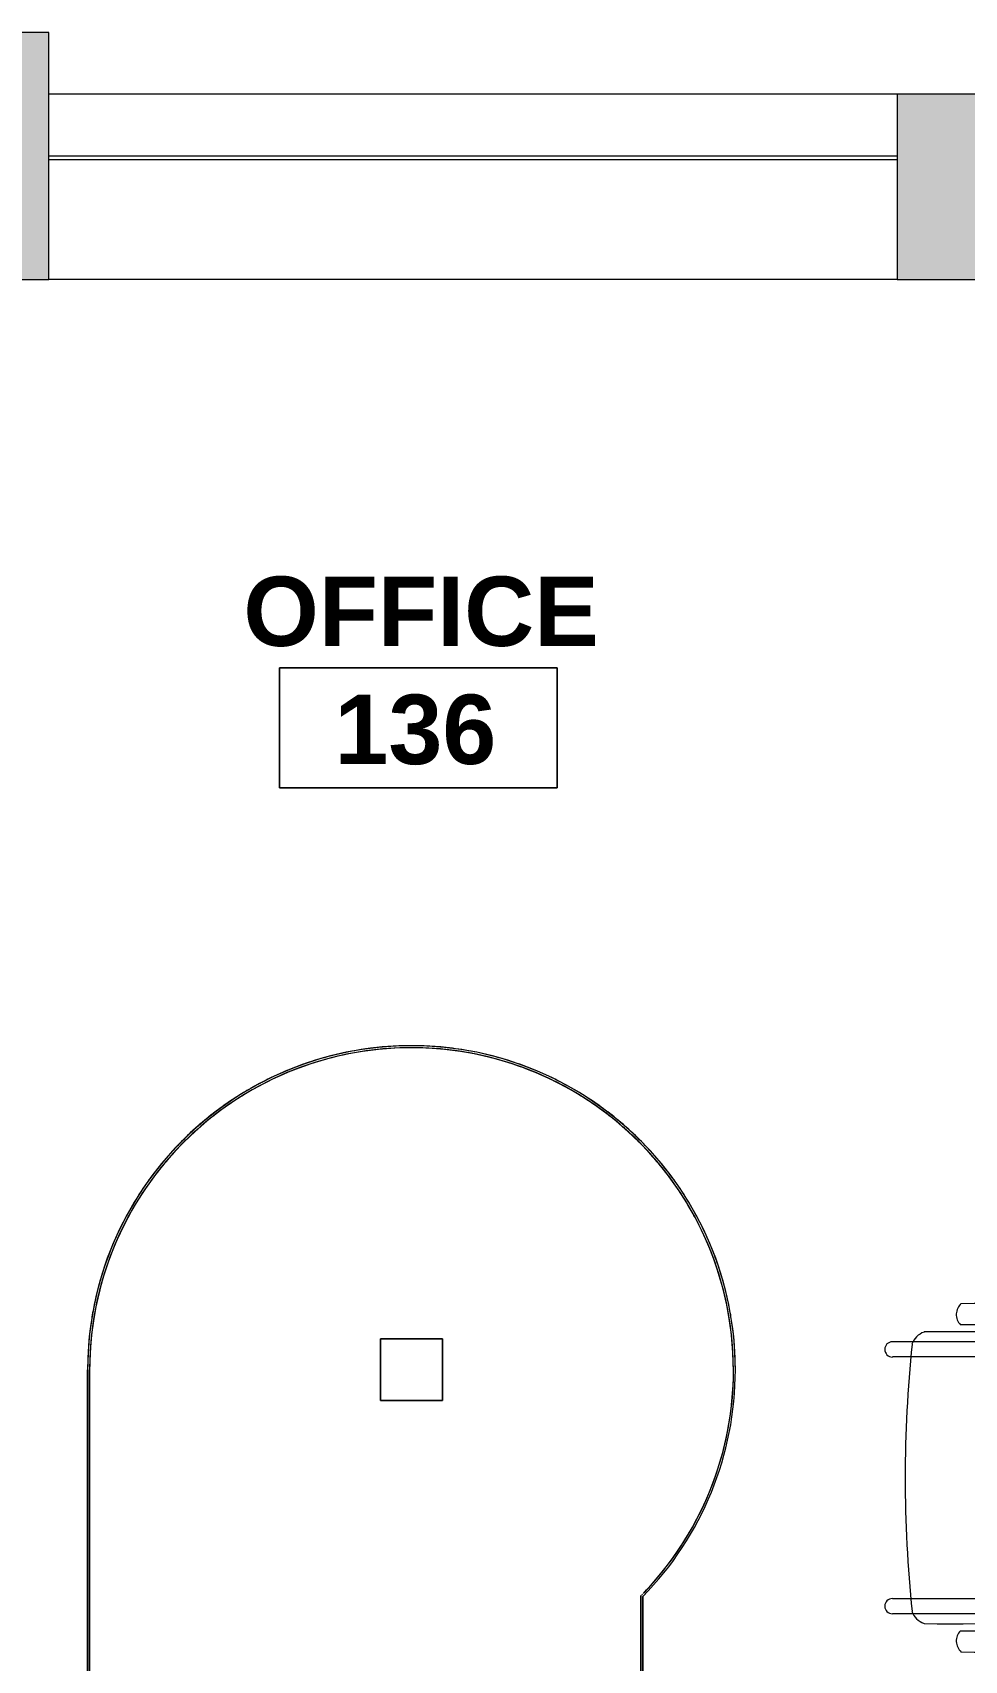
# Model space of a CAD drawing. Header units: inches. Extents: x 587 to 1284, y 1170 to 2052.
# Drawn here: x 721.9 to 782.4, y 1946 to 2051.5 of the extents above; entities that cross this region are included whole.
import ezdxf

# ---------------------------------------------------------------- set-up
doc = ezdxf.new("R2010")
doc.units = ezdxf.units.IN
doc.header["$MEASUREMENT"] = 0
for name, color, linetype, lineweight in [('A-AREA-IDEN', 2, 'Continuous', 9), ('A-DETL', 90, 'Continuous', 9), ('A-DETL-GENF', 92, 'Continuous', 9), ('I-FURN', 30, 'Continuous', 9), ('I-FURN-PNLS', 30, 'Continuous', 9), ('Victor Bldg - 7th Floor_LINK_dwg', 8, 'Continuous', 9), ('WINDOWS', 7, 'Continuous', 9)]:
    doc.layers.add(name, color=color, linetype=linetype, lineweight=lineweight)
doc.styles.add('Swis721 Lt BT_B', font='', dxfattribs={"height": 4.5})
doc.styles.get('Swis721 Lt BT_B').set_extended_font_data('Swis721 Lt BT', bold=True)

# ---------------------------------------------------------------- blocks, each defined once
blk = doc.blocks.new('Victor Bldg - 7th Floor_LINK_dwg-6972240-Level 07  POWER _ SIGNAL')
at = {"layer": 'WINDOWS'}
for p, q in [((778, 2047.5), (723, 2047.5)), ((778, 2043.5), (723, 2043.5)), ((778, 2043.25), (723, 2043.25)), ((778, 2035.5), (723, 2035.5))]:
    blk.add_line(p, q, dxfattribs=at)
blk = doc.blocks.new('Zira Wksta 12 - Type 1-V7-Level 07  POWER _ SIGNAL')
at = {"layer": 'I-FURN'}
for p, q in [((-49, -13), (-53, -13)), ((-53, -13), (-53, -17)), ((-53, -17), (-53, -13)), ((-53, -13), (-49, -13)), ((-49, -17), (-49, -13)), ((-49, -13), (-49, -17)), ((-53, -17), (-49, -17)), ((-49, -17), (-53, -17))]:
    blk.add_line(p, q, dxfattribs=at)
at = {"layer": 'I-FURN-PNLS'}
for p, q in [((-36.3, 0), (0, 0)), ((0, 0), (-36.3, 0)), ((-36.3, 0), (0, 0)), ((-36.37, -0.11), (-36.35, -0.12)), ((-36.35, -0.12), (-36.37, -0.11)), ((-36.35, -0.12), (-36.37, -0.11)), ((-36.37, -0.11), (-36.35, -0.12)), ((-36.35, -0.12), (-0.12, -0.12)), ((-0.12, -0.12), (-36.35, -0.12)), ((-0.12, -0.12), (-36.35, -0.12)), ((-36.35, -0.12), (-0.12, -0.12)), ((-36.3, 0), (0, 0)), ((-0.13, -35.87), (-51, -35.87)), ((-51, -35.87), (-0.13, -35.87)), ((-51, -35.87), (-0.13, -35.87)), ((-0.13, -35.87), (-51, -35.87)), ((0, -36), (-51, -36)), ((0, -36), (-51, -36)), ((-51, -36), (0, -36)), ((-51, -36), (-24, -36))]:
    blk.add_line(p, q, dxfattribs=at)
for radius, start, end in [(21, 90, 270), (21, 90, 270), (20.87, 90, 180), (20.87, 90, 114.5455), (21, 101.1684, 106.7644), (21, 101.1684, 106.7644), (20.87, 90, 106.3636), (20.87, 98.1818, 106.3636), (21, 98.382, 101.1684), (21, 98.382, 101.1684), (21, 90, 98.382), (21, 90, 98.382), (20.87, 90, 98.1818), (21, 45.5847, 90), (21, 45.5847, 90), (21, 45.5847, 90), (21, 45.5847, 90), (20.88, 82.5741, 90), (20.88, 67.7224, 90), (20.88, 46.051, 90), (20.88, 82.5741, 90), (20.88, 75.1483, 82.5741), (20.88, 75.1483, 82.5741), (20.87, 106.3636, 122.7273), (21, 110.1031, 115.1473), (21, 110.1031, 115.1473), (20.87, 106.3636, 114.5455), (21, 106.7644, 110.1031), (21, 106.7644, 110.1031), (20.88, 46.051, 75.1483), (20.88, 46.051, 75.1483), (20.88, 60.2965, 67.7224), (21, 118.7187, 123.5308), (21, 118.7187, 123.5308), (20.87, 114.5455, 122.7273), (20.87, 114.5455, 122.7273), (21, 115.1473, 118.7187), (21, 115.1473, 118.7187), (20.87, 122.7273, 155.4545), (20.87, 122.7273, 139.0909), (20.87, 122.7273, 130.9091), (21, 123.5308, 127.228), (21, 123.5308, 127.228), (20.88, 52.8707, 60.2965), (21, 127.228, 131.915), (21, 127.228, 131.915), (20.88, 46.051, 52.8707), (20.87, 130.9091, 139.0909), (21, 131.915, 135.6889), (21, 131.915, 135.6889), (21, 135.6889, 140.3), (21, 135.6889, 140.3), (20.88, 45.6338, 45.8727), (20.88, 45.6338, 45.8727), (20.88, 45.6338, 45.8727), (20.88, 45.6338, 45.8727), (20.87, 139.0909, 180), (20.87, 139.0909, 147.2727), (21, 140.3, 144.1238), (21, 140.3, 144.1238), (21, 144.1238, 148.6861), (21, 144.1238, 148.6861), (20.87, 147.2727, 155.4545), (21, 148.6861, 152.5432), (21, 148.6861, 152.5432), (20.87, 155.4545, 180), (20.87, 155.4545, 163.6364), (21, 152.5432, 157.0735), (21, 152.5432, 157.0735), (21, 157.0735, 160.9524), (21, 157.0735, 160.9524), (21, 160.9524, 165.4626), (21, 160.9524, 165.4626), (20.87, 163.6364, 171.8182), (21, 165.4626, 169.3548), (21, 165.4626, 169.3548), (21, 169.3548, 173.8538), (21, 169.3548, 173.8538), (20.87, 171.8182, 180), (21, 173.8538, 177.7523), (21, 173.8538, 177.7523), (21, 177.7523, 180), (21, 177.7523, 180), (21, 180, 182.2477), (21, 180, 182.2477), (20.87, 180, 188.1818), (20.87, 180, 270), (20.87, 180, 270), (20.87, 180, 196.3636), (21, 182.2477, 186.1462), (21, 182.2477, 186.1462), (21, 186.1462, 188.1818), (21, 186.1462, 190.6452), (21, 188.1818, 209.7141), (20.87, 188.1818, 196.3636), (21, 190.6452, 194.5374), (21, 194.5374, 199.0476), (20.87, 196.3636, 229.0909), (20.87, 196.3636, 204.5455), (21, 199.0476, 202.9265), (21, 202.9265, 207.4568), (20.87, 204.5455, 212.7273), (21, 207.4568, 209.7141), (21, 209.7632, 270), (21, 209.7632, 211.3139), (21, 211.3139, 215.8762), (20.87, 212.7273, 261.8182), (21, 215.8762, 219.7), (21, 219.7, 224.3111), (21, 224.3111, 228.085), (21, 228.085, 232.772), (20.87, 229.0909, 237.2727), (21, 232.772, 236.4692), (21, 236.4692, 241.2813), (20.87, 237.2727, 270), (21, 241.2813, 244.8527), (21, 244.8527, 249.8969), (21, 249.8969, 253.2356), (21, 253.2356, 258.8316), (21, 258.8316, 261.618), (21, 261.618, 270), (20.87, 261.8182, 270)]:
    blk.add_arc((-51, -15), radius, start, end, dxfattribs=at)
blk = doc.blocks.new('F-Haworth_Chair_X99-Seminar - X99 Seminar Chair with Glides-V9-Level 07  POWER _ SIGNAL')
at = {"layer": 'I-FURN'}
for p, q in [((-8.82, 9.44), (-8.82, 10.78)), ((-7.83, 10.78), (-7.83, 9.57)), ((7.83, 9.57), (7.83, 10.78)), ((8.82, 10.78), (8.82, 9.44)), ((-7.83, 9.57), (-7.83, -2.27)), ((7.83, -2.27), (7.83, 9.57)), ((-8.82, -0.89), (-8.82, 9.44)), ((8.82, 9.44), (8.82, -0.89)), ((-9.92, 6.36), (-9.92, 5.36)), ((9.92, 5.36), (9.92, 6.36)), ((-11.32, 5.48), (-11.3, 6.32)), ((-11.32, -5.06), (-11.32, 5.48)), ((-9.92, 5.36), (-9.57, -4.97)), ((9.57, -4.97), (9.92, 5.36)), ((11.3, 6.32), (11.32, 5.48)), ((11.32, 5.48), (11.32, -5.06)), ((-10.07, -0.89), (-9.71, -0.89)), ((-10.07, -2.27), (-10.07, -0.89)), ((-9.71, -0.89), (-9.2, -0.89)), ((-9.2, -0.89), (-8.82, -0.89)), ((8.82, -0.89), (9.2, -0.89)), ((9.2, -0.89), (9.71, -0.89)), ((9.71, -0.89), (10.07, -0.89)), ((10.07, -0.89), (10.07, -2.27)), ((-10.04, -2.27), (-10.07, -2.27)), ((-10.04, -4.99), (-10.04, -2.27)), ((-9.07, -3.12), (9.07, -3.12)), ((-9.07, -3.2), (-9.07, -3.12)), ((-9.04, -2.27), (-9.04, -3.12)), ((-7.83, -2.27), (-9.04, -2.27)), ((-9.04, -3.12), (-9.04, -3.43)), ((9.04, -2.27), (7.83, -2.27)), ((9.04, -3.12), (9.04, -2.27)), ((9.04, -3.43), (9.04, -3.12)), ((9.07, -3.12), (9.07, -3.2)), ((10.04, -2.27), (10.04, -4.99)), ((10.07, -2.27), (10.04, -2.27)), ((-8.89, -4.84), (-9.07, -3.2)), ((-9.04, -3.43), (-9.04, -3.62)), ((-9.04, -3.62), (-9.04, -5.99)), ((9.07, -3.2), (8.89, -4.84)), ((9.04, -3.62), (9.04, -3.43)), ((9.04, -5.99), (9.04, -3.62)), ((-10.04, -6.81), (-10.04, -5)), ((-8.88, -4.99), (-8.89, -4.85)), ((-8.75, -6.22), (-8.88, -5)), ((8.88, -5), (8.75, -6.22)), ((8.89, -4.85), (8.88, -4.99)), ((10.04, -5), (10.04, -6.81)), ((-9.13, -5.92), (-8.07, -6.77)), ((-9.04, -5.99), (-9.04, -7.4)), ((-8.68, -6.87), (-8.75, -6.22)), ((8.07, -6.77), (9.13, -5.92)), ((8.75, -6.22), (8.68, -6.87)), ((9.04, -7.4), (9.04, -5.99)), ((-10.04, -10.02), (-10.04, -6.81)), ((-8.62, -7.42), (-8.68, -6.87)), ((-8.61, -6.81), (-8.23, -6.95)), ((-8.07, -6.77), (-7.95, -6.87)), ((7.95, -6.87), (8.07, -6.77)), ((8.23, -6.95), (8.61, -6.81)), ((8.68, -6.87), (8.62, -7.42)), ((10.04, -6.81), (10.04, -10.02)), ((-9.04, -7.4), (-9.04, -10.02)), ((-8.6, -7.6), (-8.62, -7.43)), ((-8.57, -7.6), (-8.6, -7.6)), ((-8.45, -7.6), (-8.56, -7.6)), ((-8.42, -7.57), (-8.34, -11.37)), ((-8.34, -11.52), (-8.42, -7.57)), ((-7.65, -7.6), (-8.4, -7.6)), ((7.65, -7.6), (-7.65, -7.6)), ((-7.18, -7.99), (-7.21, -8.13)), ((7.21, -8.13), (7.18, -7.99)), ((8.4, -7.6), (7.65, -7.6)), ((8.34, -11.37), (8.42, -7.57)), ((8.42, -7.57), (8.34, -11.52)), ((8.56, -7.6), (8.45, -7.6)), ((8.6, -7.6), (8.57, -7.6)), ((8.62, -7.43), (8.6, -7.6)), ((9.04, -10.02), (9.04, -7.4))]:
    blk.add_line(p, q, dxfattribs=at)
for centre, radius, start, end in [((-8.32, 10.78), 0.495, 0, 180), ((8.32, 10.78), 0.495, 0, 180), ((-8.21, 8.28), 1.31, 110.0433, 159.9567), ((0, -75.01), 84.96, 84.1475, 95.8525), ((8.21, 8.28), 1.31, 20.0433, 69.9567), ((144.06, 7.32), 153.52, 179.4749, 184.5213), ((-144.06, 7.32), 153.52, 355.4787, 0.5251), ((-10.58, 5.68), 0.956, 45.8901, 138.1099), ((10.58, 5.68), 0.956, 41.8901, 134.1099), ((-7.87, -3.92), 3.63, 198.1789, 238.0478), ((-8.18, -4.9), 1.39, 182.8013, 227.1078), ((-8.24, -4.59), 0.763, 194.2338, 275.7662), ((8.24, -4.59), 0.763, 264.2338, 345.7662), ((8.18, -4.9), 1.39, 312.8922, 357.1987), ((7.87, -3.92), 3.63, 301.9522, 341.8211), ((-11.32, -48.08), 42.84, 79.9767, 85.7699), ((0, 15.97), 22.19, 259.9767, 280.0233), ((11.32, -48.08), 42.84, 94.2301, 100.0233), ((-4.71, 1.15), 9.61, 238.0478, 243.9964), ((-5.2, -7.86), 3.74, 170.0936, 184.0143), ((-8.28, -7.33), 0.613, 122.5427, 170.0936), ((-7.37, -7.55), 1.05, 95.9554, 181.1786), ((-7.37, -7.55), 1.05, 145.2002, 181.1786), ((-6.55, -6.76), 1.38, 185.0878, 242.9497), ((0, 26.49), 33.83, 257.2285, 282.7715), ((6.55, -6.76), 1.38, 297.0503, 354.9122), ((7.37, -7.55), 1.05, 358.8214, 84.0446), ((7.37, -7.55), 1.05, 358.8214, 34.7998), ((8.28, -7.33), 0.613, 9.9064, 57.4573), ((5.2, -7.86), 3.74, 355.9857, 9.9064), ((4.71, 1.15), 9.61, 296.0036, 301.9522), ((-36.06, -10.03), 27.2, 357.4882, 4.0143), ((-4.71, 1.15), 9.61, 243.9964, 254.9334), ((4.71, 1.15), 9.61, 285.0666, 296.0036), ((36.06, -10.03), 27.2, 175.9857, 182.5118), ((-9.54, -10.02), 0.498, 180, 0), ((9.54, -10.02), 0.498, 180, 0), ((0, 20.73), 33.17, 254.4478, 255.4234), ((0, 20.29), 32.89, 255.304, 284.6925), ((0, 20.73), 33.17, 284.5766, 285.5522)]:
    blk.add_arc(centre, radius, start, end, dxfattribs=at)
blk = doc.blocks.new('Room Tag - Room Name and Number-3379422-Level 07  POWER _ SIGNAL')
at = {"layer": 'A-AREA-IDEN'}
for p, q in [((-0.1881, -0.1636), (-0.1881, -0.0018)), ((-0.1881, -0.0018), (0.1869, -0.0018)), ((0.1869, -0.0018), (-0.1881, -0.0018)), ((-0.1881, -0.0018), (-0.1881, -0.1636)), ((0.1869, -0.0018), (0.1869, -0.1636)), ((0.1869, -0.1636), (0.1869, -0.0018)), ((0.1869, -0.1636), (-0.1881, -0.1636)), ((-0.1881, -0.1636), (0.1869, -0.1636))]:
    blk.add_line(p, q, dxfattribs=at)

msp = doc.modelspace()

# ---------------------------------------------------------------- hatches: boundary and pattern name
at = {"layer": 'A-DETL-GENF'}
h = msp.add_hatch(color=7, dxfattribs=at)
h.paths.add_polyline_path([(661.09, 2035.5), (723, 2035.5), (723, 2051.5), (659, 2051.5), (659, 2035.5)], flags=0)
h.paths.add_polyline_path([(604, 2035.5), (604, 2047.5), (598, 2047.5), (598, 2035.5)], flags=0)
h.paths.add_polyline_path([(1039, 2035.5), (1083, 2035.5), (1083, 2051.5), (1019, 2051.5), (1019, 2035.5), (1026.68, 2035.5)], flags=0)
h.paths.add_polyline_path([(1144, 2035.5), (1144, 2047.5), (1138, 2047.5), (1138, 2035.5), (1142.57, 2035.5)], flags=0)
h.paths.add_polyline_path([(839, 2035.5), (903, 2035.5), (903, 2051.5), (839, 2051.5)], flags=0)
h.paths.add_polyline_path([(1200.75, 2035.5), (1263, 2035.5), (1263, 2051.5), (1199, 2051.5), (1199, 2035.5)], flags=0)
h.paths.add_polyline_path([(784, 2035.5), (784, 2047.5), (778, 2047.5), (778, 2035.5)], flags=0)
h.paths.add_polyline_path([(961.23, 2035.5), (963.75, 2035.5), (963.75, 2047.5), (958, 2047.5), (958, 2035.5), (959.73, 2035.5)], flags=0)

# ---------------------------------------------------------------- linework, layer by layer
at = {"layer": 'A-DETL'}
for p, q in [((723, 2051.5), (659, 2051.5)), ((723, 2035.5), (723, 2051.5)), ((784, 2047.5), (778, 2047.5)), ((778, 2047.5), (778, 2035.5)), ((659, 2035.5), (723, 2035.5)), ((778, 2035.5), (784, 2035.5))]:
    msp.add_line(p, q, dxfattribs=at)

# ---------------------------------------------------------------- block references
at = {"layer": 'A-AREA-IDEN', "xscale": 47.99999999999997, "yscale": 47.99999999999997, "zscale": 47.99999999999997}
msp.add_blockref('Room Tag - Room Name and Number-3379422-Level 07  POWER _ SIGNAL', (746.98, 2010.41), dxfattribs=at)
at = {"layer": 'I-FURN'}
for name, p, rotation in [('Zira Wksta 12 - Type 1-V7-Level 07  POWER _ SIGNAL', (761.51, 1913.85), 269.9999999999998), ('F-Haworth_Chair_X99-Seminar - X99 Seminar Chair with Glides-V9-Level 07  POWER _ SIGNAL', (788.47, 1957.85), 90.00000000000001)]:
    msp.add_blockref(name, p, dxfattribs=dict(at, rotation=rotation))
at = {"layer": 'Victor Bldg - 7th Floor_LINK_dwg', "color": 7}
msp.add_blockref('Victor Bldg - 7th Floor_LINK_dwg-6972240-Level 07  POWER _ SIGNAL', (0, 0), dxfattribs=at)

# ---------------------------------------------------------------- texts
at = {"layer": 'A-AREA-IDEN', "char_height": 4.5, "attachment_point": 1, "style": 'Swis721 Lt BT_B'}
for s, insert, width in [('OFFICE', (735.61, 2016.25), 27.4215), ('136', (741.52, 2008.6), 12.726)]:
    msp.add_mtext(s, dxfattribs=dict(at, insert=insert, width=width))

doc.saveas('drawing.dxf')
